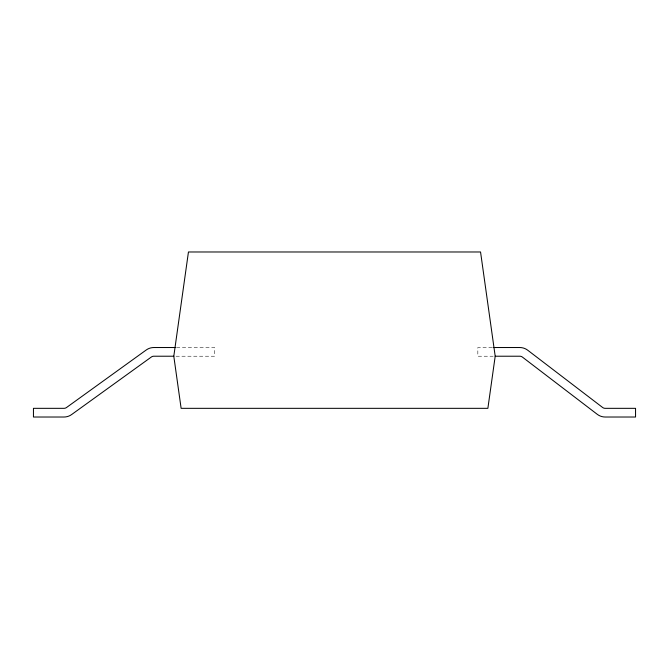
<?xml version="1.0" encoding="UTF-8"?>
<svg xmlns="http://www.w3.org/2000/svg" width="669" height="669" viewBox="0 0 669 669"><rect width="100%" height="100%" fill="white"/><g stroke="black" fill="none" stroke-linecap="round" stroke-linejoin="round"><path stroke-width="0.5" stroke-dasharray="3.35 2.51" d="M176.507 347.529L214.624 347.529L214.624 356.217L175.838 356.217M492.158 347.529L477.833 347.529L477.833 356.217L493.162 356.217"/><path stroke-width="1" d="M173.798 356.217L188.449 251.979L480.551 251.979L495.202 356.217L487.877 408.333L181.123 408.333L173.798 356.217L153.853 356.217A4.34 4.34 0 0 0 151.311 357.037L71.608 414.563A13.029 13.029 0 0 1 63.981 417.021L33.45 417.021L33.45 408.333L63.981 408.333A4.34 4.34 0 0 0 66.524 407.513L146.227 349.996A13.029 13.029 0 0 1 153.853 347.529L175.479 347.529M493.178 347.529L519.796 347.529A13.029 13.029 0 0 1 527.707 350.205L602.577 407.446A4.34 4.34 0 0 0 605.211 408.333L635.55 408.333L635.55 417.021L605.211 417.021A13.029 13.029 0 0 1 597.3 414.345L522.43 357.112A4.34 4.34 0 0 0 519.796 356.217L495.202 356.217"/></g></svg>
